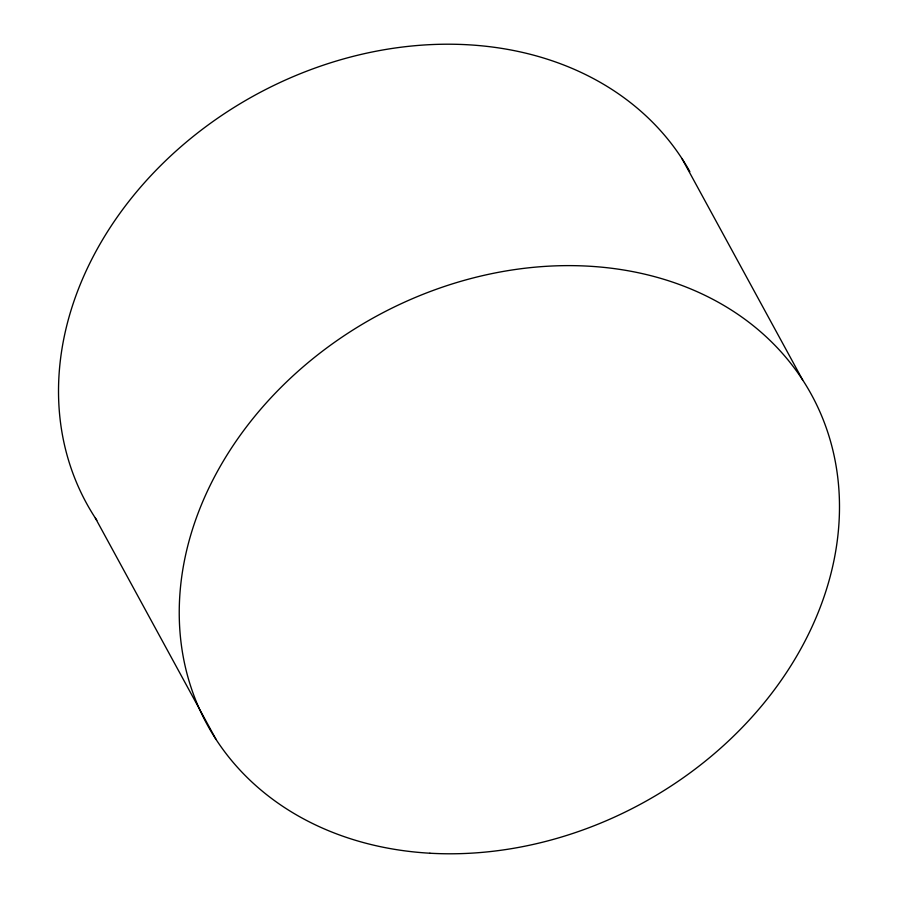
<?xml version="1.0" encoding="UTF-8"?>
<svg xmlns="http://www.w3.org/2000/svg" width="898" height="898" viewBox="0 0 898 898"><rect width="100%" height="100%" fill="white"/><g stroke="black" fill="none" stroke-linecap="round" stroke-linejoin="round"><path stroke-width="1.35" d="M681.941 158.542L802.655 379.955M95.345 518.045L216.059 739.458M96.838 520.312A344.237 277.437 -28.6 0 1 243.829 101.508A344.237 277.437 -28.6 0 1 689.866 171.675M429.895 853.223A344.237 277.437 -28.6 0 0 826.587 428.817A344.237 277.437 -28.6 0 0 271.6 397.084A344.237 277.437 -28.6 0 0 429.895 853.223"/></g></svg>
